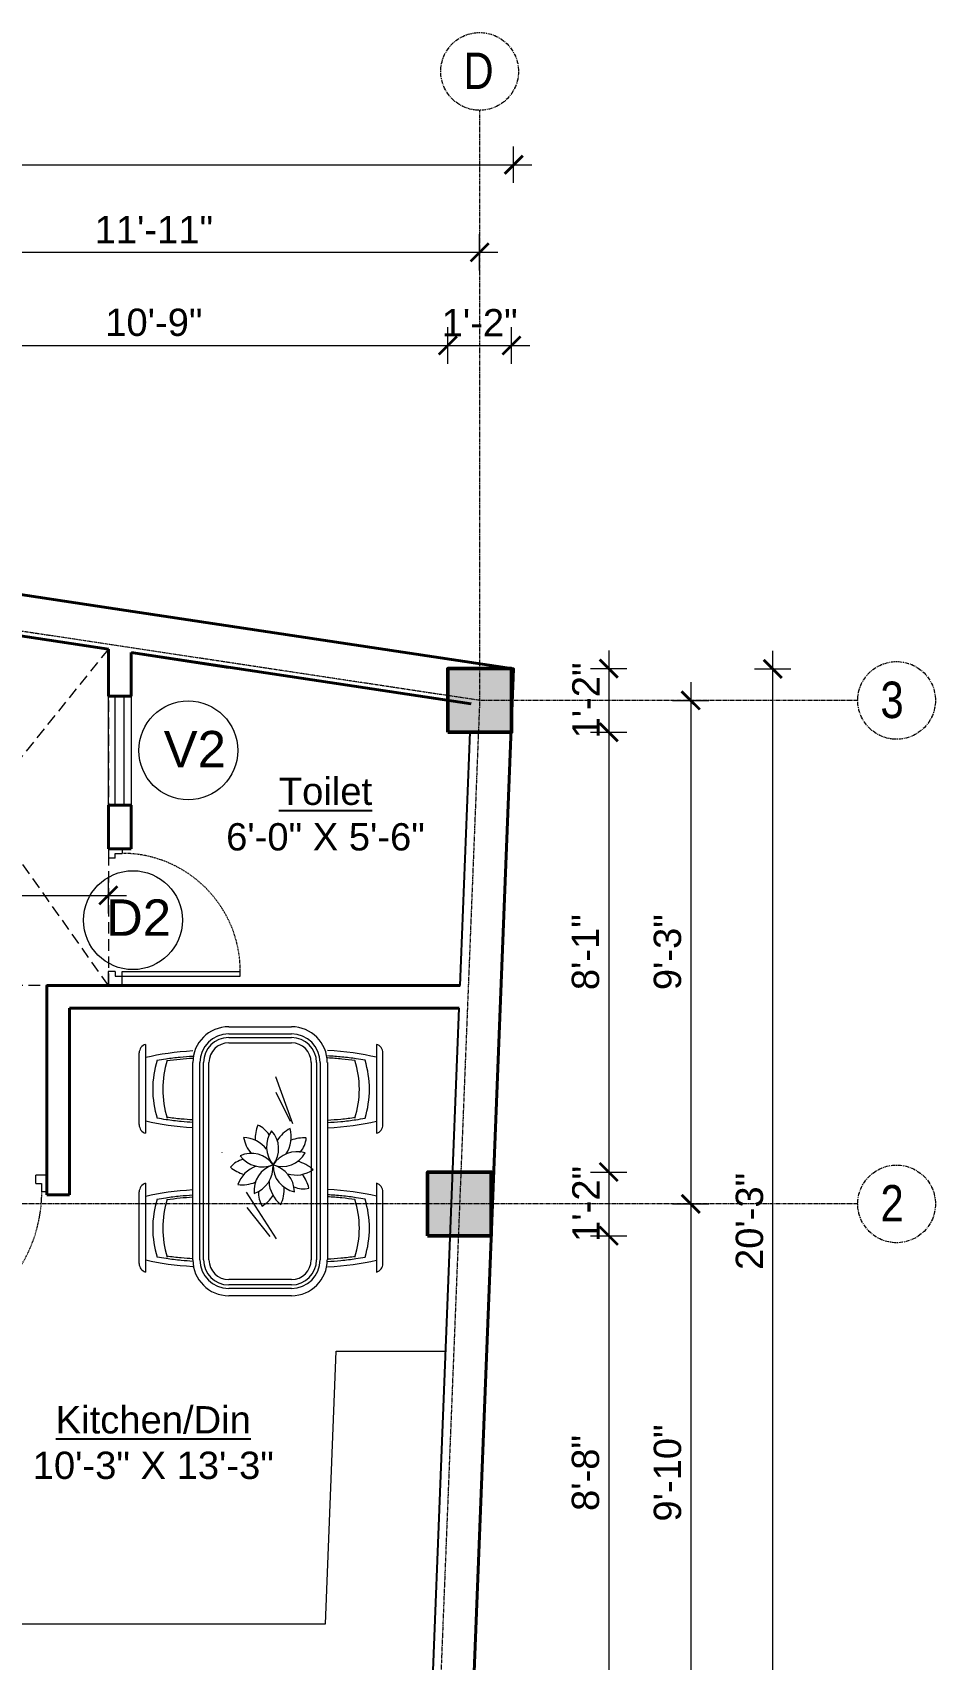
# Model space of a CAD drawing. Header units: inches. Extents: x 136316 to 155547, y -21384 to -17606.
# Drawn here: x 148577.8 to 148776, y -19731.6 to -19374.2 of the extents above; entities that cross this region are included whole.
import ezdxf

# ---------------------------------------------------------------- set-up
doc = ezdxf.new("R2010")
doc.units = ezdxf.units.IN
doc.header["$LTSCALE"] = 0.5
doc.header["$MEASUREMENT"] = 0
doc.header["$PDMODE"] = 66
doc.linetypes.add('CENTER', pattern=[2, 1.25, -0.25, 0.25, -0.25])
doc.linetypes.add('HIDDEN', pattern=[0.375, 0.25, -0.125])
for name, color, linetype, lineweight in [('Annotate-Lite.w', 177, 'Continuous', 9), ('Annotations-Bold.w', 177, 'Continuous', 13), ('C-COLUMN', 1, 'Continuous', 50), ('DIM 1-100', 4, 'Continuous', 13), ('Door-Window.w', 4, 'Continuous', 15), ('F-FURNITURE', 30, 'Continuous', 13), ('HACTH', 253, 'Continuous', 9), ('TEXT', 220, 'Continuous', 9), ('Toilet', 7, 'Continuous', 25), ('wall', 1, 'Continuous', 40), ('window', 4, 'Continuous', 13)]:
    doc.layers.add(name, color=color, linetype=linetype, lineweight=lineweight)
doc.styles.add('ARAIL', font='ARIALN.TTF')
doc.styles.add('arial.', font='arial.ttf')
doc.styles.add('gaurav', font='arial.ttf')
doc.styles.get("Standard").update_dxf_attribs({"font": 'arial.ttf'})
doc.dimstyles.new('1 by 96', dxfattribs={"dimtxt": 6, "dimasz": 4, "dimexe": 4, "dimexo": 4, "dimgap": 2, "dimtad": 1, "dimdec": 0, "dimzin": 0, "dimdsep": 46, "dimlunit": 4, "dimtxsty": 'Standard', "dimblk": 'ARCHTICK', "dimcen": 0, "dimdle": 4, "dimadec": 0, "dimazin": 0, "dimtfac": 1, "dimtdec": 0, "dimtix": 1, "dimtofl": 0, "dimtmove": 1, "dimatfit": 3, "dimldrblk": 'ARCHTICK', "dimfxl": 4, "dimfxlon": 1, "dimtolj": 1, "dimtzin": 0, "dimlwd": -1, "dimlwe": -1, "dimarcsym": 0})

# ---------------------------------------------------------------- blocks, each defined once
blk = doc.blocks.new('3-0')
at = {"ltscale": 3}
for p, q in [((11063.05, 10097.68), (11065.97, 10099.9)), ((11065.25, 10097.81), (11066.71, 10098.92)), ((11065.97, 10099.9), (11066.71, 10098.92)), ((11063.05, 10097.68), (11064.53, 10095.73)), ((11065.99, 10096.84), (11064.53, 10095.73)), ((11065.99, 10096.84), (11065.25, 10097.81)), ((11085.5, 10074.13), (11110.32, 10092.96)), ((11086.24, 10073.15), (11111.05, 10091.97)), ((11111.05, 10091.97), (11110.32, 10092.96)), ((11086.24, 10073.15), (11085.5, 10074.13)), ((11084.04, 10073.02), (11082.57, 10071.91)), ((11082.57, 10071.91), (11084.79, 10068.98)), ((11084.04, 10073.02), (11084.78, 10072.04)), ((11084.78, 10072.04), (11086.24, 10073.15)), ((11084.79, 10068.98), (11087.72, 10071.2)), ((11087.72, 10071.2), (11086.24, 10073.15))]:
    blk.add_line(p, q, dxfattribs=at)
at = {"layer": 'Door-Window.w', "color": 9, "linetype": 'HIDDEN', "lineweight": 18}
blk.add_arc((11085.5, 10074.13), 31.16, 37.1906, 127.1465, dxfattribs=at)
blk = doc.blocks.new('_ArchTick')
at = {"color": 0, "linetype": 'ByBlock', "const_width": 0.15}
blk.add_lwpolyline([(-0.5, -0.5), (0.5, 0.5)], dxfattribs=at)
blk = doc.blocks.new('*D379')
at = {"layer": 'Defpoints', "color": 0, "transparency": 16777216}
for p in [(148668.93, -19442.94), (148539.87, -19492.29), (148668.93, -19513.9)]:
    blk.add_point(p, dxfattribs=at)
at = {"layer": 'DIM 1-100', "color": 0, "transparency": 16777216}
for p, q in [((148539.87, -19446.94), (148539.87, -19438.94)), ((148668.93, -19446.94), (148668.93, -19438.94)), ((148535.87, -19442.94), (148672.93, -19442.94))]:
    blk.add_line(p, q, dxfattribs=at)
at = {"layer": 'DIM 1-100', "color": 0, "transparency": 16777216, "xscale": 4, "yscale": 4, "zscale": 4, "rotation": 180}
blk.add_blockref('_ArchTick', (148539.87, -19442.94), dxfattribs=at)
at = {"layer": 'DIM 1-100', "color": 0, "transparency": 16777216, "xscale": 4, "yscale": 4, "zscale": 4}
blk.add_blockref('_ArchTick', (148668.93, -19442.94), dxfattribs=at)
at = {"layer": 'DIM 1-100', "color": 0, "transparency": 16777216, "insert": (148604.4, -19437.88), "char_height": 6, "attachment_point": 5}
blk.add_mtext('\\A1;10\'-9"', dxfattribs=at)
blk = doc.blocks.new('*D380')
at = {"layer": 'Defpoints', "color": 0, "transparency": 16777216}
for p in [(148682.93, -19442.94), (148668.93, -19513.9), (148682.93, -19513.9)]:
    blk.add_point(p, dxfattribs=at)
at = {"layer": 'DIM 1-100', "color": 0, "transparency": 16777216}
for p, q in [((148668.93, -19446.94), (148668.93, -19438.94)), ((148682.93, -19446.94), (148682.93, -19438.94)), ((148664.93, -19442.94), (148686.93, -19442.94))]:
    blk.add_line(p, q, dxfattribs=at)
at = {"layer": 'DIM 1-100', "color": 0, "transparency": 16777216, "xscale": 4, "yscale": 4, "zscale": 4, "rotation": 180}
blk.add_blockref('_ArchTick', (148668.93, -19442.94), dxfattribs=at)
at = {"layer": 'DIM 1-100', "color": 0, "transparency": 16777216, "xscale": 4, "yscale": 4, "zscale": 4}
blk.add_blockref('_ArchTick', (148682.93, -19442.94), dxfattribs=at)
at = {"layer": 'DIM 1-100', "color": 0, "transparency": 16777216, "insert": (148675.93, -19437.93), "char_height": 6, "attachment_point": 5}
blk.add_mtext('\\A1;1\'-2"', dxfattribs=at)
blk = doc.blocks.new('*D381')
at = {"layer": 'Defpoints', "color": 0, "transparency": 16777216}
for p in [(148532.87, -19422.48), (148532.87, -19499.29), (148675.93, -19520.9)]:
    blk.add_point(p, dxfattribs=at)
at = {"layer": 'DIM 1-100', "color": 0, "transparency": 16777216}
for p, q in [((148532.87, -19426.48), (148532.87, -19418.48)), ((148675.93, -19426.48), (148675.93, -19418.48)), ((148679.93, -19422.48), (148528.87, -19422.48))]:
    blk.add_line(p, q, dxfattribs=at)
at = {"layer": 'DIM 1-100', "color": 0, "transparency": 16777216, "xscale": 4, "yscale": 4, "zscale": 4, "rotation": 180}
blk.add_blockref('_ArchTick', (148532.87, -19422.48), dxfattribs=at)
at = {"layer": 'DIM 1-100', "color": 0, "transparency": 16777216, "xscale": 4, "yscale": 4, "zscale": 4}
blk.add_blockref('_ArchTick', (148675.93, -19422.48), dxfattribs=at)
at = {"layer": 'DIM 1-100', "color": 0, "transparency": 16777216, "insert": (148604.4, -19417.46), "char_height": 6, "attachment_point": 5}
blk.add_mtext('\\A1;11\'-11"', dxfattribs=at)
blk = doc.blocks.new('*D384')
at = {"layer": 'Defpoints', "color": 0, "transparency": 16777216}
for p in [(148683.4, -19403.23), (148281.72, -19455.43), (148683.4, -19513.97)]:
    blk.add_point(p, dxfattribs=at)
at = {"layer": 'DIM 1-100', "color": 0, "transparency": 16777216}
for p, q in [((148281.72, -19407.23), (148281.72, -19399.23)), ((148683.4, -19407.23), (148683.4, -19399.23)), ((148277.72, -19403.23), (148687.4, -19403.23))]:
    blk.add_line(p, q, dxfattribs=at)
at = {"layer": 'DIM 1-100', "color": 0, "transparency": 16777216, "xscale": 4, "yscale": 4, "zscale": 4, "rotation": 180}
blk.add_blockref('_ArchTick', (148281.72, -19403.23), dxfattribs=at)
at = {"layer": 'DIM 1-100', "color": 0, "transparency": 16777216, "xscale": 4, "yscale": 4, "zscale": 4}
blk.add_blockref('_ArchTick', (148683.4, -19403.23), dxfattribs=at)
at = {"layer": 'DIM 1-100', "color": 0, "transparency": 16777216, "insert": (148482.56, -19398.16), "char_height": 6, "attachment_point": 5}
blk.add_mtext('\\A1;33\'-6"', dxfattribs=at)
blk = doc.blocks.new('*D385')
at = {"layer": 'Defpoints', "color": 0, "transparency": 16777216}
for p in [(148682.93, -19513.9), (148682.93, -19527.9), (148704.27, -19527.9)]:
    blk.add_point(p, dxfattribs=at)
at = {"layer": 'DIM 1-100', "color": 0, "transparency": 16777216}
for p, q in [((148704.27, -19509.9), (148704.27, -19531.9)), ((148700.27, -19513.9), (148708.27, -19513.9)), ((148700.27, -19527.9), (148708.27, -19527.9))]:
    blk.add_line(p, q, dxfattribs=at)
at = {"layer": 'DIM 1-100', "color": 0, "transparency": 16777216, "xscale": 4, "yscale": 4, "zscale": 4}
for p, rotation in [((148704.27, -19513.9), 90), ((148704.27, -19527.9), 270)]:
    blk.add_blockref('_ArchTick', p, dxfattribs=dict(at, rotation=rotation))
at = {"layer": 'DIM 1-100', "color": 0, "transparency": 16777216, "insert": (148699.26, -19520.9), "char_height": 6, "attachment_point": 5, "rotation": 90}
blk.add_mtext('\\A1;1\'-2"', dxfattribs=at)
blk = doc.blocks.new('*D386')
at = {"layer": 'Defpoints', "color": 0, "transparency": 16777216}
for p in [(148682.93, -19527.9), (148678.49, -19624.5), (148704.27, -19624.5)]:
    blk.add_point(p, dxfattribs=at)
at = {"layer": 'DIM 1-100', "color": 0, "transparency": 16777216}
for p, q in [((148704.27, -19523.9), (148704.27, -19628.5)), ((148700.27, -19527.9), (148708.27, -19527.9)), ((148700.27, -19624.5), (148708.27, -19624.5))]:
    blk.add_line(p, q, dxfattribs=at)
at = {"layer": 'DIM 1-100', "color": 0, "transparency": 16777216, "xscale": 4, "yscale": 4, "zscale": 4}
for p, rotation in [((148704.27, -19527.9), 90), ((148704.27, -19624.5), 270)]:
    blk.add_blockref('_ArchTick', p, dxfattribs=dict(at, rotation=rotation))
at = {"layer": 'DIM 1-100', "color": 0, "transparency": 16777216, "insert": (148699.2, -19576.2), "char_height": 6, "attachment_point": 5, "rotation": 90}
blk.add_mtext('\\A1;8\'-1"', dxfattribs=at)
blk = doc.blocks.new('*D387')
at = {"layer": 'Defpoints', "color": 0, "transparency": 16777216}
for p in [(148678.49, -19624.5), (148678.49, -19638.5), (148704.27, -19638.5)]:
    blk.add_point(p, dxfattribs=at)
at = {"layer": 'DIM 1-100', "color": 0, "transparency": 16777216}
for p, q in [((148704.27, -19620.5), (148704.27, -19642.5)), ((148700.27, -19624.5), (148708.27, -19624.5)), ((148700.27, -19638.5), (148708.27, -19638.5))]:
    blk.add_line(p, q, dxfattribs=at)
at = {"layer": 'DIM 1-100', "color": 0, "transparency": 16777216, "xscale": 4, "yscale": 4, "zscale": 4}
for p, rotation in [((148704.27, -19624.5), 90), ((148704.27, -19638.5), 270)]:
    blk.add_blockref('_ArchTick', p, dxfattribs=dict(at, rotation=rotation))
at = {"layer": 'DIM 1-100', "color": 0, "transparency": 16777216, "insert": (148699.26, -19631.5), "char_height": 6, "attachment_point": 5, "rotation": 90}
blk.add_mtext('\\A1;1\'-2"', dxfattribs=at)
blk = doc.blocks.new('*D388')
at = {"layer": 'Defpoints', "color": 0, "transparency": 16777216}
for p in [(148678.49, -19638.5), (148673.83, -19742.73), (148704.27, -19742.73)]:
    blk.add_point(p, dxfattribs=at)
at = {"layer": 'DIM 1-100', "color": 0, "transparency": 16777216}
for p, q in [((148704.27, -19634.5), (148704.27, -19746.73)), ((148700.27, -19638.5), (148708.27, -19638.5)), ((148700.27, -19742.73), (148708.27, -19742.73))]:
    blk.add_line(p, q, dxfattribs=at)
at = {"layer": 'DIM 1-100', "color": 0, "transparency": 16777216, "xscale": 4, "yscale": 4, "zscale": 4}
for p, rotation in [((148704.27, -19638.5), 90), ((148704.27, -19742.73), 270)]:
    blk.add_blockref('_ArchTick', p, dxfattribs=dict(at, rotation=rotation))
at = {"layer": 'DIM 1-100', "color": 0, "transparency": 16777216, "insert": (148699.2, -19690.61), "char_height": 6, "attachment_point": 5, "rotation": 90}
blk.add_mtext('\\A1;8\'-8"', dxfattribs=at)
blk = doc.blocks.new('*D403')
at = {"layer": 'Defpoints', "color": 0, "transparency": 16777216}
for p in [(148682.93, -19520.9), (148678.77, -19631.5), (148722.27, -19631.5)]:
    blk.add_point(p, dxfattribs=at)
at = {"layer": 'DIM 1-100', "color": 0, "transparency": 16777216}
for p, q in [((148722.27, -19516.9), (148722.27, -19635.5)), ((148718.27, -19520.9), (148726.27, -19520.9)), ((148718.27, -19631.5), (148726.27, -19631.5))]:
    blk.add_line(p, q, dxfattribs=at)
at = {"layer": 'DIM 1-100', "color": 0, "transparency": 16777216, "xscale": 4, "yscale": 4, "zscale": 4}
for p, rotation in [((148722.27, -19520.9), 90), ((148722.27, -19631.5), 270)]:
    blk.add_blockref('_ArchTick', p, dxfattribs=dict(at, rotation=rotation))
at = {"layer": 'DIM 1-100', "color": 0, "transparency": 16777216, "insert": (148717.2, -19576.2), "char_height": 6, "attachment_point": 5, "rotation": 90}
blk.add_mtext('\\A1;9\'-3"', dxfattribs=at)
blk = doc.blocks.new('*D304')
at = {"layer": 'Defpoints', "color": 0, "transparency": 16777216}
for p in [(148678.77, -19631.5), (148674.1, -19749.73), (148722.27, -19749.73)]:
    blk.add_point(p, dxfattribs=at)
at = {"layer": 'DIM 1-100', "color": 0, "transparency": 16777216}
for p, q in [((148722.27, -19627.5), (148722.27, -19753.73)), ((148718.27, -19631.5), (148726.27, -19631.5)), ((148718.27, -19749.73), (148726.27, -19749.73))]:
    blk.add_line(p, q, dxfattribs=at)
at = {"layer": 'DIM 1-100', "color": 0, "transparency": 16777216, "xscale": 4, "yscale": 4, "zscale": 4}
for p, rotation in [((148722.27, -19631.5), 90), ((148722.27, -19749.73), 270)]:
    blk.add_blockref('_ArchTick', p, dxfattribs=dict(at, rotation=rotation))
at = {"layer": 'DIM 1-100', "color": 0, "transparency": 16777216, "insert": (148717.2, -19690.61), "char_height": 6, "attachment_point": 5, "rotation": 90}
blk.add_mtext('\\A1;9\'-10"', dxfattribs=at)
blk = doc.blocks.new('*D404')
at = {"layer": 'Defpoints', "color": 0, "transparency": 16777216}
for p in [(148683.4, -19513.97), (148740.27, -19513.97), (148673.83, -19756.73)]:
    blk.add_point(p, dxfattribs=at)
at = {"layer": 'DIM 1-100', "color": 0, "transparency": 16777216}
for p, q in [((148740.27, -19760.73), (148740.27, -19509.97)), ((148736.27, -19513.97), (148744.27, -19513.97)), ((148736.27, -19756.73), (148744.27, -19756.73))]:
    blk.add_line(p, q, dxfattribs=at)
at = {"layer": 'DIM 1-100', "color": 0, "transparency": 16777216, "xscale": 4, "yscale": 4, "zscale": 4}
for p, rotation in [((148740.27, -19513.97), 90), ((148740.27, -19756.73), 270)]:
    blk.add_blockref('_ArchTick', p, dxfattribs=dict(at, rotation=rotation))
at = {"layer": 'DIM 1-100', "color": 0, "transparency": 16777216, "insert": (148735.2, -19635.35), "char_height": 6, "attachment_point": 5, "rotation": 90}
blk.add_mtext('\\A1;20\'-3"', dxfattribs=at)
blk = doc.blocks.new('*D297')
at = {"layer": 'Defpoints', "color": 0, "transparency": 16777216}
for p in [(148594.41, -19563.72), (148534.87, -19583.5), (148594.41, -19583.5)]:
    blk.add_point(p, dxfattribs=at)
at = {"layer": 'DIM 1-100', "color": 0, "transparency": 16777216}
for p, q in [((148534.87, -19567.72), (148534.87, -19559.72)), ((148594.41, -19567.72), (148594.41, -19559.72)), ((148530.87, -19563.72), (148598.41, -19563.72))]:
    blk.add_line(p, q, dxfattribs=at)
at = {"layer": 'DIM 1-100', "color": 0, "transparency": 16777216, "xscale": 4, "yscale": 4, "zscale": 4, "rotation": 180}
blk.add_blockref('_ArchTick', (148534.87, -19563.72), dxfattribs=at)
at = {"layer": 'DIM 1-100', "color": 0, "transparency": 16777216, "xscale": 4, "yscale": 4, "zscale": 4}
blk.add_blockref('_ArchTick', (148594.41, -19563.72), dxfattribs=at)
at = {"layer": 'DIM 1-100', "color": 0, "transparency": 16777216, "insert": (148564.64, -19558.67), "char_height": 6, "attachment_point": 5}
blk.add_mtext("\\A1;5'", dxfattribs=at)

msp = doc.modelspace()

# ---------------------------------------------------------------- hatches: boundary and pattern name
at = {"layer": 'C-COLUMN'}
h = msp.add_hatch(color=256, dxfattribs=at)
h.dxf.hatch_style = 1
h.paths.add_polyline_path([(148682.93, -19513.9), (148668.93, -19513.9), (148668.93, -19527.9), (148682.93, -19527.9)])
h = msp.add_hatch(color=256, dxfattribs=at)
h.dxf.hatch_style = 1
h.paths.add_polyline_path([(148678.49, -19624.5), (148664.49, -19624.5), (148664.49, -19638.5), (148678.49, -19638.5)])

# ---------------------------------------------------------------- linework, layer by layer
at = {"layer": 'Annotate-Lite.w', "ltscale": 0.005}
for centre in [(148611.95, -19531.88), (148599.81, -19569.17)]:
    msp.add_circle(centre, 10.86, dxfattribs=at)
at = {"layer": 'Annotations-Bold.w', "linetype": 'CENTER', "ltscale": 0.3}
msp.add_line((148758.94, -19631.5), (148198.72, -19631.5), dxfattribs=at)
for points in [[(148675.93, -19391.25), (148675.93, -19520.9), (148666.83, -19749.73), (148666.83, -19838)], [(148758.94, -19520.9), (148675.93, -19520.9), (148532.87, -19499.29), (148415.37, -19481.55), (148288.72, -19462.43), (148198.72, -19462.43)]]:
    msp.add_lwpolyline(points, dxfattribs=at)
at = {"layer": 'Annotations-Bold.w', "linetype": 'CENTER', "ltscale": 1.5}
for centre in [(148675.93, -19382.72), (148767.48, -19520.9), (148767.48, -19631.5)]:
    msp.add_circle(centre, 8.53, dxfattribs=at)
at = {"layer": 'C-COLUMN'}
for points in [[(148668.93, -19527.9), (148682.93, -19527.9), (148682.93, -19513.9), (148668.93, -19513.9)], [(148664.49, -19638.5), (148678.49, -19638.5), (148678.49, -19624.5), (148664.49, -19624.5)]]:
    msp.add_lwpolyline(points, close=True, dxfattribs=at)
at = {"layer": 'Defpoints'}
msp.add_lwpolyline([(148683.4, -19513.97), (148673.83, -19756.73), (148281.72, -19756.73), (148281.83, -19453.33), (148683.4, -19513.97)], dxfattribs=at)
at = {"layer": 'F-FURNITURE'}
for p, q in [((148620.83, -19592.59), (148634.61, -19592.59)), ((148620.83, -19594.16), (148634.61, -19594.16)), ((148620.83, -19594.95), (148634.61, -19594.95)), ((148601.18, -19614.09), (148601.18, -19598.34)), ((148602.6, -19596.45), (148602.6, -19615.98)), ((148620.83, -19596.13), (148634.61, -19596.13)), ((148653.28, -19596.45), (148653.28, -19615.98)), ((148654.69, -19614.09), (148654.69, -19598.34)), ((148612.96, -19643.79), (148612.96, -19600.46)), ((148614.53, -19643.79), (148614.53, -19600.46)), ((148615.32, -19643.79), (148615.32, -19600.46)), ((148616.5, -19643.79), (148616.5, -19600.46)), ((148638.94, -19600.46), (148638.94, -19643.79)), ((148640.13, -19600.46), (148640.13, -19643.79)), ((148640.91, -19600.46), (148640.91, -19643.79)), ((148642.49, -19600.46), (148642.49, -19643.79)), ((148634.89, -19613.89), (148631.16, -19603.62)), ((148634.38, -19613.41), (148631.28, -19607)), ((148619.33, -19620.16), (148619.33, -19620.22)), ((148636.48, -19620.16), (148636.48, -19620.22)), ((148602.6, -19626.96), (148602.6, -19646.49)), ((148653.28, -19626.96), (148653.28, -19646.49)), ((148601.18, -19644.6), (148601.18, -19628.86)), ((148631.36, -19639.17), (148624.77, -19628.9)), ((148654.69, -19644.6), (148654.69, -19628.86)), ((148629.95, -19638.69), (148624.89, -19632.28)), ((148634.61, -19648.12), (148620.83, -19648.12)), ((148634.61, -19649.3), (148620.83, -19649.3)), ((148634.61, -19650.09), (148620.83, -19650.09)), ((148634.61, -19651.67), (148620.83, -19651.67))]:
    msp.add_line(p, q, dxfattribs=at)
msp.add_lwpolyline([(148544.87, -19723.73), (148642.1, -19723.73), (148644.46, -19663.84), (148668.48, -19663.84)], dxfattribs=at)
for centre, radius, start, end in [((148620.83, -19600.46), 7.87, 90, 180), ((148620.83, -19600.46), 6.3, 90, 180), ((148620.83, -19600.46), 5.51, 90, 180), ((148634.61, -19600.46), 7.87, 0, 90), ((148634.61, -19600.46), 6.3, 0, 90), ((148634.61, -19600.46), 5.51, 0, 90), ((148603.15, -19598.34), 1.97, 106.1914, 180), ((148620.83, -19600.46), 4.33, 90, 180), ((148634.61, -19600.46), 4.33, 0, 90), ((148652.73, -19598.34), 1.97, 0, 73.8086), ((148625.53, -19606.31), 21.38, 162.7033, 197.2967), ((148627.73, -19606.31), 21.38, 162.7033, 197.2967), ((148628.14, -19606.31), 21.38, 342.7033, 17.2967), ((148630.35, -19606.31), 21.38, 342.7033, 17.2967), ((148603.15, -19614.09), 1.97, 180, 253.8086), ((148652.73, -19614.09), 1.97, 286.1914, 0), ((148603.15, -19628.86), 1.97, 106.1914, 180), ((148652.73, -19628.86), 1.97, 0, 73.8086), ((148625.53, -19636.83), 21.38, 162.7033, 197.2967), ((148627.73, -19636.83), 21.38, 162.7033, 197.2967), ((148628.14, -19636.83), 21.38, 342.7033, 17.2967), ((148630.35, -19636.83), 21.38, 342.7033, 17.2967), ((148603.15, -19644.6), 1.97, 180, 253.8086), ((148620.83, -19643.79), 7.87, 180, 270), ((148620.83, -19643.79), 6.3, 180, 270), ((148620.83, -19643.79), 5.51, 180, 270), ((148620.83, -19643.79), 4.33, 180, 270), ((148634.61, -19643.79), 7.87, 270, 0), ((148634.61, -19643.79), 6.3, 270, 0), ((148634.61, -19643.79), 5.51, 270, 0), ((148634.61, -19643.79), 4.33, 270, 0), ((148652.73, -19644.6), 1.97, 286.1914, 0)]:
    msp.add_arc(centre, radius, start, end, dxfattribs=at)
at = {"layer": 'F-FURNITURE', "linetype": 'ByBlock'}
for centre, radius, start, end in [((148623.81, -19623.7), 6.81, 38.1324, 87.6013), ((148631.37, -19615.6), 7.38, 190.1301, 220.4932), ((148635.79, -19617.44), 9.18, 159.2105, 180.3514), ((148624.91, -19619.41), 5.72, 32.5086, 66.2476), ((148635.42, -19618.95), 6.27, 145.7761, 219.5159), ((148626.02, -19619.38), 5.78, 322.0447, 43.2473), ((148637.8, -19621.42), 7.38, 118.1301, 148.4931), ((148627.77, -19616.74), 6.81, 326.1324, 15.6013), ((148637.42, -19626.19), 9.18, 87.2105, 108.3514), ((148632.18, -19616.45), 5.72, 320.5086, 354.2476), ((148625.78, -19626.18), 5.78, 34.0447, 115.2473), ((148635.87, -19626.31), 6.27, 73.7761, 147.5159), ((148632.55, -19617.5), 5.78, 250.0447, 331.2473), ((148625.47, -19627.24), 5.72, 104.5086, 138.2476), ((148626.95, -19616.28), 9.18, 231.2105, 252.3514), ((148629.21, -19629.6), 6.81, 110.1324, 159.6013), ((148628.28, -19617.1), 6.27, 217.7761, 291.5159), ((148632.18, -19628.5), 5.78, 106.0447, 187.2473), ((148624.31, -19623.32), 6.27, 289.7761, 3.5159), ((148636.36, -19623.14), 5.78, 178.0447, 259.2473), ((148629.01, -19629.01), 6.27, 1.7761, 75.5159), ((148635.6, -19618.35), 6.81, 254.1324, 303.6013), ((148634.25, -19629.34), 7.38, 46.1301, 76.4931), ((148623.84, -19619.92), 7.38, 262.1301, 292.4931), ((148636.49, -19626.3), 6.81, 182.1324, 231.6013), ((148625.62, -19628.41), 7.38, 334.1301, 4.4931), ((148637.24, -19622.46), 5.72, 248.5086, 282.2476), ((148629.59, -19630.45), 9.18, 15.2105, 36.3514), ((148633.09, -19629.12), 5.72, 176.5086, 210.2476), ((148623.13, -19624.33), 9.18, 303.2105, 324.3514)]:
    msp.add_arc(centre, radius, start, end, dxfattribs=at)
at = {"layer": 'F-FURNITURE', "extrusion": (0, 0, -1)}
for centre, start_param, end_param in [((148616.91, -19606.31), 4.099527, 4.553045), ((148616.91, -19606.31), 1.730141, 2.183659), ((148616.91, -19636.83), 4.099527, 4.553045), ((148616.91, -19636.83), 1.730141, 2.183659)]:
    msp.add_ellipse(centre, major_axis=(24.87, 0), ratio=0.345133, start_param=start_param, end_param=end_param, dxfattribs=at)
at = {"layer": 'F-FURNITURE'}
for centre, start_param, end_param in [((148638.97, -19606.31), 4.099527, 4.56758), ((148638.97, -19606.31), 7.99879, 8.466844), ((148638.97, -19636.83), 4.099527, 4.56758), ((148638.97, -19636.83), 7.99879, 8.466844)]:
    msp.add_ellipse(centre, major_axis=(-24.87, 0), ratio=0.345133, start_param=start_param, end_param=end_param, dxfattribs=at)
for points, knots in [([(148605.12, -19599.95), (148605.74, -19599.84), (148606.38, -19599.73), (148608.05, -19599.47), (148609.1, -19599.34), (148611.08, -19599.14), (148612.02, -19599.07), (148612.96, -19599.02)], [4.2084563, 4.2084563, 4.2084563, 4.2084563, 4.2962292, 4.2962292, 4.433179, 4.433179, 4.5503345, 4.5503345, 4.5503345, 4.5503345]), ([(148650.76, -19599.95), (148650.14, -19599.84), (148649.5, -19599.73), (148647.83, -19599.47), (148646.78, -19599.34), (148644.67, -19599.13), (148643.62, -19599.05), (148642.56, -19599)], [4.2084563, 4.2084563, 4.2084563, 4.2084563, 4.2962292, 4.2962292, 4.433179, 4.433179, 4.5651263, 4.5651263, 4.5651263, 4.5651263]), ([(148607.3, -19600.03), (148608.23, -19599.89), (148609.19, -19599.77), (148611.08, -19599.58), (148612.02, -19599.51), (148612.96, -19599.46)], [4.3081151, 4.3081151, 4.3081151, 4.3081151, 4.433179, 4.433179, 4.5503345, 4.5503345, 4.5503345, 4.5503345]), ([(148648.58, -19600.03), (148647.65, -19599.89), (148646.69, -19599.77), (148644.67, -19599.57), (148643.62, -19599.49), (148642.56, -19599.44)], [4.3081151, 4.3081151, 4.3081151, 4.3081151, 4.433179, 4.433179, 4.5651263, 4.5651263, 4.5651263, 4.5651263]), ([(148612.96, -19613.6), (148612.1, -19613.55), (148611.25, -19613.49), (148609.29, -19613.3), (148608.18, -19613.17), (148606.43, -19612.9), (148605.77, -19612.79), (148605.12, -19612.67)], [8.0160361, 8.0160361, 8.0160361, 8.0160361, 8.1227425, 8.1227425, 8.2664644, 8.2664644, 8.3579144, 8.3579144, 8.3579144, 8.3579144]), ([(148612.96, -19613.05), (148612.1, -19613), (148611.25, -19612.94), (148609.34, -19612.76), (148608.28, -19612.63), (148607.26, -19612.48)], [8.0160361, 8.0160361, 8.0160361, 8.0160361, 8.1227425, 8.1227425, 8.2598231, 8.2598231, 8.2598231, 8.2598231]), ([(148642.56, -19613.07), (148643.54, -19613.02), (148644.51, -19612.95), (148646.54, -19612.76), (148647.59, -19612.63), (148648.61, -19612.48)], [8.0012444, 8.0012444, 8.0012444, 8.0012444, 8.1227425, 8.1227425, 8.2598231, 8.2598231, 8.2598231, 8.2598231]), ([(148642.56, -19613.62), (148643.54, -19613.57), (148644.51, -19613.5), (148646.59, -19613.3), (148647.69, -19613.17), (148649.44, -19612.9), (148650.11, -19612.79), (148650.76, -19612.67)], [8.0012444, 8.0012444, 8.0012444, 8.0012444, 8.1227425, 8.1227425, 8.2664644, 8.2664644, 8.3579144, 8.3579144, 8.3579144, 8.3579144]), ([(148605.12, -19630.47), (148605.74, -19630.35), (148606.38, -19630.24), (148608.05, -19629.99), (148609.1, -19629.85), (148611.08, -19629.66), (148612.02, -19629.59), (148612.96, -19629.53)], [4.2084563, 4.2084563, 4.2084563, 4.2084563, 4.2962292, 4.2962292, 4.433179, 4.433179, 4.5503345, 4.5503345, 4.5503345, 4.5503345]), ([(148607.3, -19630.54), (148608.23, -19630.4), (148609.19, -19630.29), (148611.08, -19630.1), (148612.02, -19630.03), (148612.96, -19629.97)], [4.3081151, 4.3081151, 4.3081151, 4.3081151, 4.433179, 4.433179, 4.5503345, 4.5503345, 4.5503345, 4.5503345]), ([(148650.76, -19630.47), (148650.14, -19630.35), (148649.5, -19630.24), (148647.83, -19629.99), (148646.78, -19629.85), (148644.67, -19629.65), (148643.62, -19629.57), (148642.56, -19629.51)], [4.2084563, 4.2084563, 4.2084563, 4.2084563, 4.2962292, 4.2962292, 4.433179, 4.433179, 4.5651263, 4.5651263, 4.5651263, 4.5651263]), ([(148648.58, -19630.54), (148647.65, -19630.4), (148646.69, -19630.29), (148644.67, -19630.09), (148643.62, -19630.01), (148642.56, -19629.95)], [4.3081151, 4.3081151, 4.3081151, 4.3081151, 4.433179, 4.433179, 4.5651263, 4.5651263, 4.5651263, 4.5651263]), ([(148612.96, -19644.12), (148612.1, -19644.07), (148611.25, -19644), (148609.29, -19643.82), (148608.18, -19643.68), (148606.43, -19643.42), (148605.77, -19643.31), (148605.12, -19643.18)], [8.0160361, 8.0160361, 8.0160361, 8.0160361, 8.1227425, 8.1227425, 8.2664644, 8.2664644, 8.3579144, 8.3579144, 8.3579144, 8.3579144]), ([(148612.96, -19643.57), (148612.1, -19643.52), (148611.25, -19643.45), (148609.34, -19643.27), (148608.28, -19643.14), (148607.26, -19642.99)], [8.0160361, 8.0160361, 8.0160361, 8.0160361, 8.1227425, 8.1227425, 8.2598231, 8.2598231, 8.2598231, 8.2598231]), ([(148642.56, -19643.59), (148643.54, -19643.54), (148644.51, -19643.47), (148646.54, -19643.27), (148647.59, -19643.14), (148648.61, -19642.99)], [8.0012444, 8.0012444, 8.0012444, 8.0012444, 8.1227425, 8.1227425, 8.2598231, 8.2598231, 8.2598231, 8.2598231]), ([(148642.56, -19644.14), (148643.54, -19644.09), (148644.51, -19644.02), (148646.59, -19643.82), (148647.69, -19643.68), (148649.44, -19643.42), (148650.11, -19643.31), (148650.76, -19643.18)], [8.0012444, 8.0012444, 8.0012444, 8.0012444, 8.1227425, 8.1227425, 8.2664644, 8.2664644, 8.3579144, 8.3579144, 8.3579144, 8.3579144])]:
    msp.add_open_spline(points, degree=3, knots=knots, dxfattribs=at)
at = {"layer": 'HACTH', "linetype": 'HIDDEN', "ltscale": 20}
for p, q in [((148594.41, -19583.5), (148539.87, -19506.29)), ((148594.41, -19509.63), (148534.87, -19583.5))]:
    msp.add_line(p, q, dxfattribs=at)
msp.add_lwpolyline([(148594.41, -19583.5), (148534.87, -19583.5), (148534.87, -19506.29), (148539.87, -19506.29), (148539.87, -19501.4), (148594.41, -19509.63), (148594.41, -19583.5)], dxfattribs=at)
at = {"layer": 'Toilet'}
for p, q in [((148673.83, -19756.73), (148683.4, -19513.97)), ((148673.83, -19756.73), (148683.4, -19513.97)), ((148671.65, -19583.5), (148673.84, -19527.9)), ((148664.82, -19756.73), (148671.45, -19588.5))]:
    msp.add_line(p, q, dxfattribs=at)
at = {"layer": 'wall'}
for p, q in [((148594.41, -19500.53), (148539.87, -19492.29)), ((148683.4, -19513.97), (148594.41, -19500.53)), ((148683.4, -19513.97), (148594.41, -19500.53)), ((148594.41, -19509.63), (148594.41, -19519.94)), ((148599.41, -19510.39), (148599.41, -19519.94)), ((148599.41, -19519.94), (148594.41, -19519.94)), ((148594.41, -19543.94), (148594.41, -19553.5)), ((148599.41, -19543.94), (148594.41, -19543.94)), ((148599.41, -19543.94), (148599.41, -19553.5)), ((148599.41, -19553.5), (148594.41, -19553.5)), ((148580.87, -19583.5), (148580.87, -19629.5)), ((148580.87, -19583.5), (148671.65, -19583.5)), ((148585.87, -19588.5), (148585.87, -19629.5)), ((148585.87, -19588.5), (148671.45, -19588.5)), ((148580.87, -19629.5), (148585.87, -19629.5))]:
    msp.add_line(p, q, dxfattribs=at)
for points in [[(148594.41, -19509.63), (148539.87, -19501.4)], [(148594.41, -19509.63), (148539.87, -19501.4)], [(148635.85, -19756.73), (148673.83, -19756.73), (148683.4, -19513.97), (148594.41, -19500.53)], [(148674.09, -19521.66), (148599.41, -19510.39)], [(148620.87, -19513.63), (148599.41, -19510.39)]]:
    msp.add_lwpolyline(points, dxfattribs=at)
at = {"layer": 'window'}
for p, q in [((148594.41, -19543.94), (148594.41, -19519.94)), ((148595.91, -19543.94), (148595.91, -19519.94)), ((148597.91, -19543.94), (148597.91, -19519.94)), ((148599.41, -19519.94), (148599.41, -19543.94))]:
    msp.add_line(p, q, dxfattribs=at)

# ---------------------------------------------------------------- block references
at = {"layer": 'Door-Window.w', "linetype": 'ByBlock'}
for p, xscale, yscale, zscale, rotation in [((136164.79, -20667.41), 0.8331589850765497, 0.8331589850765497, 0.8331589850765497, 322.7330628613127), ((147224.4, -4711.42), 0.9997910039624013, 0.9997910039624013, 0.9997910039624013, 232.8094047801953)]:
    msp.add_blockref('3-0', p, dxfattribs=dict(at, xscale=xscale, yscale=yscale, zscale=zscale, rotation=rotation))

# ---------------------------------------------------------------- texts
at = {"layer": 'Annotate-Lite.w', "ltscale": 0.005, "char_height": 8, "attachment_point": 1, "style": 'gaurav'}
for s, insert in [('V2', (148606.56, -19527.6)), ('D2', (148593.89, -19564.61))]:
    msp.add_mtext_dynamic_manual_height_columns(s, width=8, gutter_width=100, heights=[0], dxfattribs=dict(at, insert=insert))
at = {"layer": 'Annotations-Bold.w', "linetype": 'CENTER', "ltscale": 1.5, "char_height": 8, "attachment_point": 1, "style": 'ARAIL'}
for s, insert in [('D', (148672.39, -19378.58)), ('3', (148763.94, -19516.77)), ('2', (148763.94, -19627.36))]:
    msp.add_mtext_dynamic_manual_height_columns(s, width=6.5393, gutter_width=100, heights=[0], dxfattribs=dict(at, insert=insert))
at = {"layer": 'TEXT', "lineweight": -2, "char_height": 6, "width": 127.5059, "attachment_point": 5, "style": 'arial.'}
for s, insert in [('{\\LToilet\\P}6\'-0" X 5\'-6"', (148642.08, -19545.9)), ('{\\LKitchen/Din\\P}10\'-3" X 13\'-3"', (148604.27, -19683.97))]:
    msp.add_mtext(s, dxfattribs=dict(at, insert=insert))

# ---------------------------------------------------------------- dimensions: what is measured, and where the dimension line sits
at = {"layer": 'DIM 1-100'}
for base, p1, p2, picture, middle in [((148683.4, -19403.23), (148281.72, -19455.43), (148683.4, -19513.97), '*D384', (148482.56, -19398.16)), ((148532.87, -19422.48), (148675.93, -19520.9), (148532.87, -19499.29), '*D381', (148604.4, -19417.46)), ((148668.93, -19442.94), (148539.87, -19492.29), (148668.93, -19513.9), '*D379', (148604.4, -19437.88)), ((148594.41, -19563.72), (148534.87, -19583.5), (148594.41, -19583.5), '*D297', (148564.64, -19558.67))]:
    dim = msp.add_linear_dim(base=base, p1=p1, p2=p2, dimstyle='1 by 96', dxfattribs=at)
    dim.commit()
    dim.dimension.update_dxf_attribs({"geometry": picture, "text_midpoint": middle})
dim = msp.add_linear_dim(base=(148682.93, -19442.94), p1=(148668.93, -19513.9), p2=(148682.93, -19513.9), dimstyle='1 by 96', dxfattribs=at)
dim.commit()
dim.dimension.update_dxf_attribs({"geometry": '*D380', "text_midpoint": (148675.93, -19442.94), "dimtype": 160})
for base, p1, p2, picture, middle in [((148740.27, -19513.97), (148673.83, -19756.73), (148683.4, -19513.97), '*D404', (148735.2, -19635.35)), ((148722.27, -19631.5), (148682.93, -19520.9), (148678.77, -19631.5), '*D403', (148717.2, -19576.2)), ((148704.27, -19624.5), (148682.93, -19527.9), (148678.49, -19624.5), '*D386', (148699.2, -19576.2)), ((148722.27, -19749.73), (148678.77, -19631.5), (148674.1, -19749.73), '*D304', (148717.2, -19690.61)), ((148704.27, -19742.73), (148678.49, -19638.5), (148673.83, -19742.73), '*D388', (148699.2, -19690.61))]:
    dim = msp.add_linear_dim(base=base, p1=p1, p2=p2, angle=90, dimstyle='1 by 96', dxfattribs=at)
    dim.commit()
    dim.dimension.update_dxf_attribs({"geometry": picture, "text_midpoint": middle})
for base, p1, p2, picture, middle in [((148704.27, -19527.9), (148682.93, -19513.9), (148682.93, -19527.9), '*D385', (148704.27, -19520.9)), ((148704.27, -19638.5), (148678.49, -19624.5), (148678.49, -19638.5), '*D387', (148704.27, -19631.5))]:
    dim = msp.add_linear_dim(base=base, p1=p1, p2=p2, angle=90, dimstyle='1 by 96', dxfattribs=at)
    dim.commit()
    dim.dimension.update_dxf_attribs({"geometry": picture, "text_midpoint": middle, "dimtype": 160})

doc.saveas('drawing.dxf')
